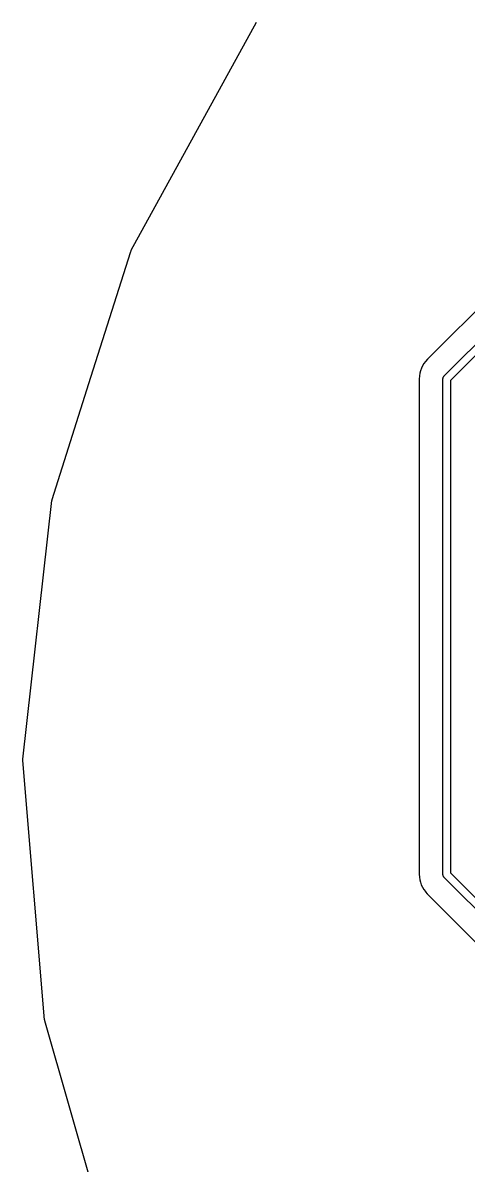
# Model space of a CAD drawing. Extents: x 171.3 to 228.7, y -128.7 to -71.3.
# Drawn here: x 171.31 to 180.85, y -108.28 to -83.81 of the extents above; entities that cross this region are included whole.
import ezdxf

# ---------------------------------------------------------------- set-up
doc = ezdxf.new("R2010")
doc.units = 0
doc.header["$MEASUREMENT"] = 0
doc.layers.add('BLACK', color=7, linetype='CONTINUOUS')

msp = doc.modelspace()

# ---------------------------------------------------------------- linework, layer by layer
at = {"layer": 'Black'}
for p, q in [((173.634, -88.6859), (176.319, -83.8005)), ((172.77, -91.4016), (173.624, -88.7086)), ((173.624, -88.7086), (173.63, -88.6976)), ((173.63, -88.6976), (173.634, -88.6859)), ((182.34, -88.6593), (179.979, -91.0198)), ((180.334, -91.3834), (182.699, -89.0182)), ((182.789, -89.1548), (180.471, -91.4731)), ((179.979, -91.0198), (179.941, -91.0661)), ((179.832, -91.2668), (179.815, -91.3208)), ((179.833, -91.2661), (179.832, -91.2668)), ((179.849, -91.2113), (179.833, -91.2655)), ((179.833, -91.2655), (179.833, -91.2661)), ((179.877, -91.1616), (179.849, -91.2113)), ((179.904, -91.1105), (179.877, -91.1605)), ((179.877, -91.1605), (179.877, -91.161)), ((179.877, -91.161), (179.877, -91.1616)), ((179.941, -91.0671), (179.904, -91.1105)), ((179.941, -91.0661), (179.941, -91.0665)), ((179.941, -91.0665), (179.941, -91.0671)), ((171.938, -94.0226), (172.77, -91.4016)), ((179.809, -91.3785), (179.803, -91.4376)), ((179.803, -91.4376), (179.803, -91.4383)), ((179.803, -91.4383), (179.803, -91.4384)), ((179.803, -91.4384), (179.803, -91.4385)), ((179.803, -91.4385), (179.803, -91.4405)), ((179.803, -91.4405), (179.803, -102.051)), ((179.81, -91.3772), (179.809, -91.3778)), ((179.809, -91.3778), (179.809, -91.3785)), ((179.815, -91.3208), (179.81, -91.3772)), ((180.311, -91.433), (180.314, -91.4229)), ((180.311, -91.4365), (180.311, -91.433)), ((180.311, -91.44), (180.311, -91.4365)), ((180.311, -102.057), (180.311, -91.44)), ((180.314, -91.4229), (180.316, -91.4126)), ((180.316, -91.4126), (180.317, -91.4096)), ((180.317, -91.4096), (180.318, -91.4062)), ((180.318, -91.4062), (180.324, -91.3976)), ((180.324, -91.3976), (180.33, -91.3886)), ((180.33, -91.3886), (180.332, -91.3863)), ((180.332, -91.3863), (180.334, -91.3834)), ((180.471, -91.4731), (180.471, -102.024)), ((171.312, -99.587), (171.933, -94.0468)), ((171.933, -94.0468), (171.937, -94.0349)), ((171.937, -94.0349), (171.938, -94.0226)), ((171.312, -99.5994), (171.312, -99.587)), ((171.311, -99.6118), (171.312, -99.5994)), ((171.778, -105.167), (171.311, -99.6118)), ((180.471, -102.024), (182.354, -103.908)), ((179.803, -102.051), (179.809, -102.111)), ((179.809, -102.111), (179.809, -102.111)), ((179.809, -102.111), (179.809, -102.112)), ((179.809, -102.112), (179.814, -102.168)), ((179.814, -102.168), (179.83, -102.223)), ((179.83, -102.223), (179.83, -102.223)), ((179.83, -102.223), (179.83, -102.224)), ((179.83, -102.224), (179.846, -102.278)), ((179.846, -102.278), (179.873, -102.328)), ((180.311, -102.061), (180.311, -102.057)), ((180.311, -102.064), (180.311, -102.061)), ((180.314, -102.074), (180.311, -102.064)), ((180.316, -102.085), (180.314, -102.074)), ((180.317, -102.088), (180.316, -102.085)), ((180.318, -102.091), (180.317, -102.088)), ((180.324, -102.1), (180.318, -102.091)), ((180.33, -102.109), (180.324, -102.1)), ((180.332, -102.111), (180.33, -102.109)), ((180.334, -102.114), (180.332, -102.111)), ((182.265, -104.044), (180.334, -102.114)), ((179.873, -102.328), (179.873, -102.329)), ((179.873, -102.329), (179.873, -102.33)), ((179.873, -102.33), (179.9, -102.38)), ((179.9, -102.38), (179.935, -102.424)), ((179.935, -102.424), (179.936, -102.424)), ((179.936, -102.424), (179.936, -102.425)), ((179.936, -102.425), (179.973, -102.471)), ((179.973, -102.471), (179.974, -102.472)), ((179.974, -102.472), (179.974, -102.472)), ((179.974, -102.472), (179.974, -102.472)), ((179.974, -102.472), (179.975, -102.473)), ((179.975, -102.473), (181.87, -104.368)), ((171.781, -105.179), (171.778, -105.167)), ((171.782, -105.192), (171.781, -105.179)), ((173.319, -110.55), (171.782, -105.192))]:
    msp.add_line(p, q, dxfattribs=at)

doc.saveas('drawing.dxf')
